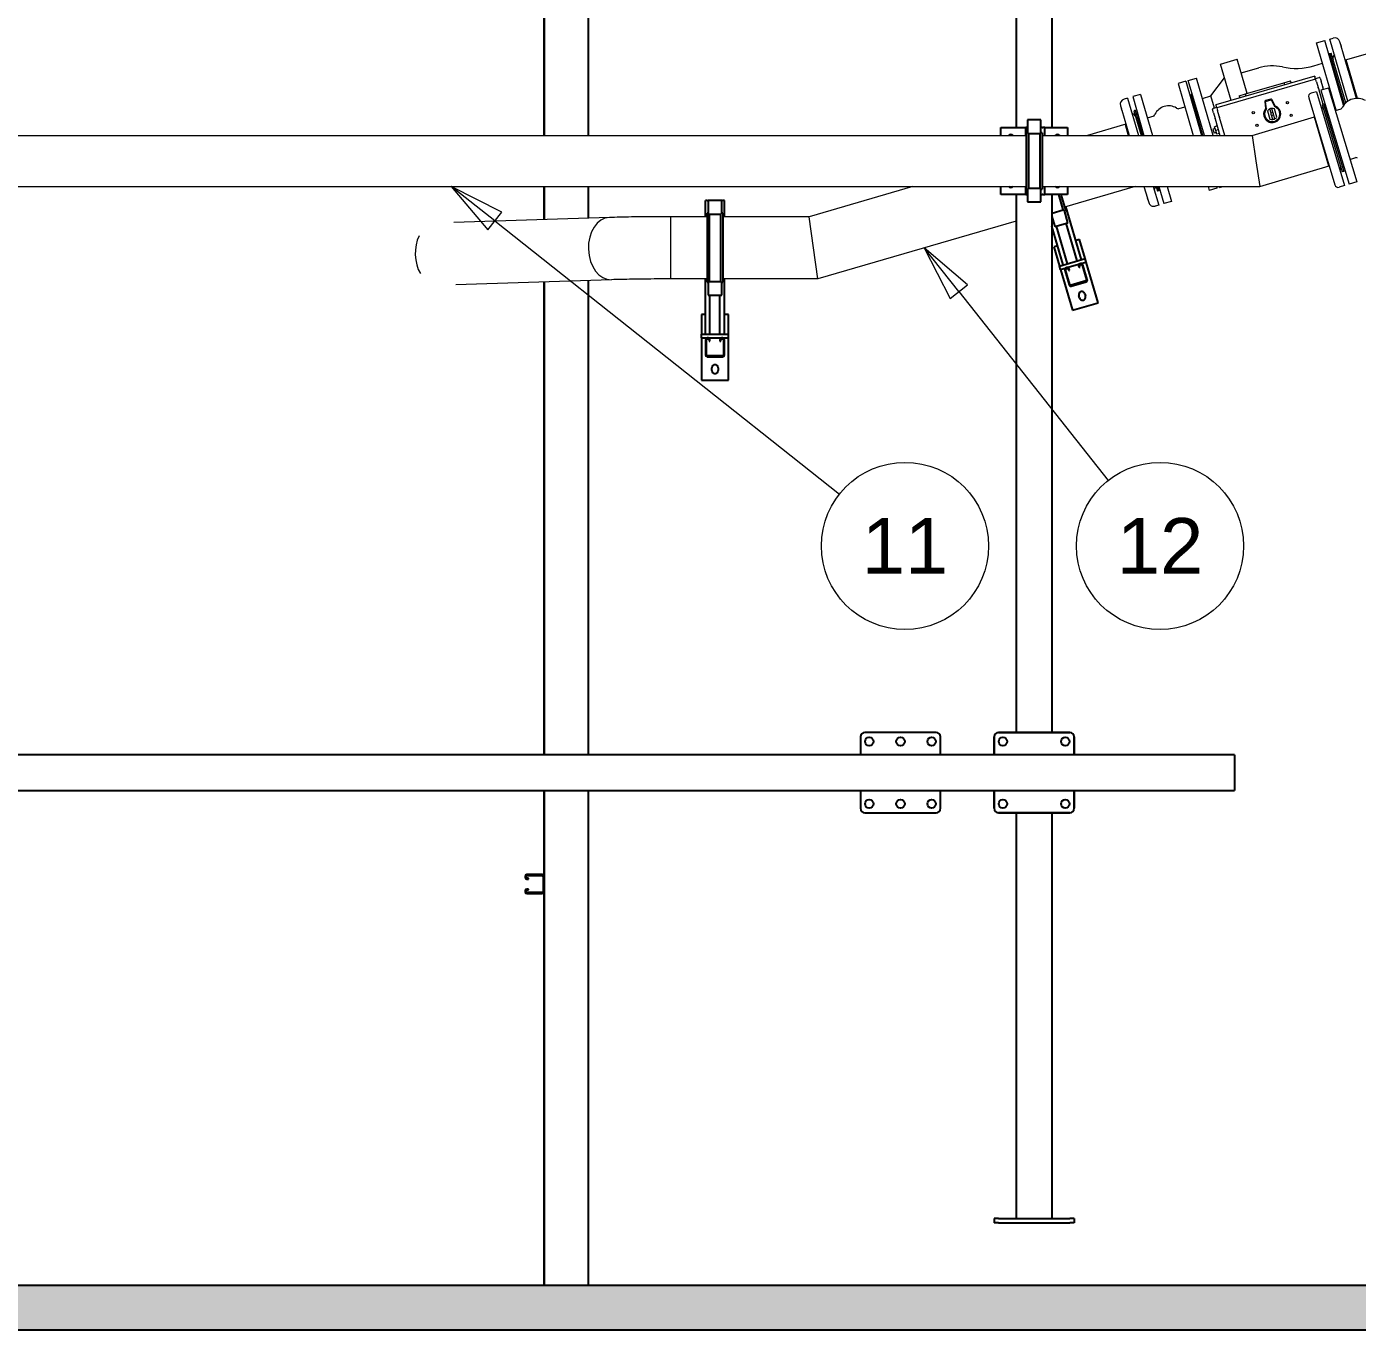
# Model space of a CAD drawing. Header units: millimetres. Extents: x 0 to 157650, y 0 to 89100.
# Drawn here: x 91254 to 100214, y 43569 to 52352 of the extents above; entities that cross this region are included whole.
import ezdxf

# ---------------------------------------------------------------- set-up
doc = ezdxf.new("R2010")
doc.units = ezdxf.units.MM
doc.header["$LTSCALE"] = 150
for name, color, linetype, lineweight in [('Hatch', 7, 'Continuous', 18), ('Symbol', 7, 'Continuous', 18), ('Visible', 7, 'Continuous', 25)]:
    doc.layers.add(name, color=color, linetype=linetype, lineweight=lineweight)
doc.layers.add('P_Biomass (BM)', color=150, linetype='Continuous', lineweight=18, true_color=0x007fff)
doc.styles.add('Note Text', font='arial.ttf')

# ---------------------------------------------------------------- blocks, each defined once
blk = doc.blocks.new('Balloon37')
at = {"layer": 'Symbol'}
for p, q in [((650.206, 337.12), (648.654, 339.08)), ((650.598, 337.43), (648.654, 339.08)), ((648.654, 339.08), (649.814, 336.809)), ((649.814, 336.809), (650.598, 337.43)), ((650.206, 337.12), (656.915, 328.643))]:
    blk.add_line(p, q, dxfattribs=at)
at = {"layer": 'Symbol', "flags": 128}
blk.add_lwpolyline([(650.598, 337.43), (648.654, 339.08), (649.814, 336.809), (650.598, 337.43)], dxfattribs=at)
at = {"layer": 'Symbol'}
blk.add_circle((659.238, 325.708), 3.75, dxfattribs=at)
blk.add_solid([(650.598, 337.43), (648.654, 339.08), (649.814, 336.809), (650.598, 337.43)], dxfattribs=at)
at = {"layer": 'Symbol', "insert": (659.238, 325.708), "char_height": 2.5, "attachment_point": 5, "style": 'Note Text'}
blk.add_mtext('12', dxfattribs=at)
blk = doc.blocks.new('Balloon39')
at = {"layer": 'Symbol'}
for p, q in [((629.381, 340.288), (627.422, 341.84)), ((629.692, 340.68), (627.422, 341.84)), ((627.422, 341.84), (629.071, 339.896)), ((629.071, 339.896), (629.692, 340.68)), ((629.381, 340.288), (644.854, 328.032))]:
    blk.add_line(p, q, dxfattribs=at)
at = {"layer": 'Symbol', "flags": 128}
blk.add_lwpolyline([(629.692, 340.68), (627.422, 341.84), (629.071, 339.896), (629.692, 340.68)], dxfattribs=at)
at = {"layer": 'Symbol'}
blk.add_circle((647.788, 325.708), 3.75, dxfattribs=at)
blk.add_solid([(629.692, 340.68), (627.422, 341.84), (629.071, 339.896), (629.692, 340.68)], dxfattribs=at)
at = {"layer": 'Symbol', "insert": (647.788, 325.708), "char_height": 2.5, "attachment_point": 5, "style": 'Note Text'}
blk.add_mtext('11', dxfattribs=at)

msp = doc.modelspace()

# ---------------------------------------------------------------- hatches: boundary and pattern name
at = {"layer": 'Hatch'}
h = msp.add_hatch(dxfattribs=at)
h.set_pattern_fill('AR-CONC', color=256, scale=80.749152, angle=135.00021, style=0)
h.set_pattern_definition([(185.0002, (0, 0), (-373.7144, 445.3722), [60.562, -666.1805]), (130.0002, (0, 0), (-350.2622, -508.7146), [48.4495, -532.9444]), (235.45165, (-31.14, 37.1), (-723.9767, -63.3424), [51.4697, -566.1663]), (181.1844, (-114.2, -114.2), (-514.8703, 703.883), [90.843, -999.271]), (231.63585, (-157.1, -55.5), (-1089.8807, -22.533), [77.2045, -849.25]), (126.1844, (-114.2, -114.2), (-1089.8806, -22.533), [72.674, -799.4166]), (156.0002, (-142.75, -28.55), (-110.9373, 570.7116), [60.562, -666.1805]), (101.0002, (-142.75, -28.55), (-552.976, -275.1213), [48.4495, -532.9444]), (206.45166, (-152, 19), (-663.9133, 295.5903), [51.4697, -566.1663]), (172.50021, (0, 0), (-197.01904, -183.1343), [0, -526.4845, 0, -541.0193, 0, -534.9631]), (142.5002, (0, 0), (-375.4102, -74.9955), [0, -308.4618, 0, -514.3721, 0, -203.8916]), (102.5002, (127.33, -127.33), (-291.9261, 317.68076), [0, -201.8729, 0, -629.8434, 0, -835.7537]), (92.5002, (184.43, -184.43), (-390.1485, 275.8296), [0, -262.4347, 0, -418.2806, 0, -593.5063])])
edge = h.paths.add_edge_path()
edge.add_line((77126.2, 43880), (106949.7, 43880))
edge.add_ellipse((137412.9, 62780), major_axis=(-19200, 30275.1), ratio=1, start_angle=89.43401, end_angle=90)
edge.add_line((107137.8, 43580), (106429.7, 43580))
edge.add_line((106429.7, 43580), (106306.2, 43580))
edge.add_line((106306.2, 43580), (77769.7, 43580))
edge.add_line((77769.7, 43580), (77687.7, 43580))
edge.add_line((77687.7, 43580), (77646.2, 43580))
edge.add_line((77646.2, 43580), (76938.1, 43580))
edge.add_ellipse((46662.9, 62780), major_axis=(30463.3, -18900), ratio=1, start_angle=359.43401, end_angle=360)

# ---------------------------------------------------------------- linework, layer by layer
at = {"layer": 'P_Biomass (BM)'}
for p, q in [((99939.8, 52241.3), (99994.6, 52257.3)), ((100072, 51788.1), (99939.8, 52241.3)), ((100121.5, 51822.1), (99994.6, 52257.3)), ((100029.1, 52267.4), (100052.2, 52274.1)), ((100150.8, 51850.1), (100029.1, 52267.4)), ((100102.9, 52228.7), (100096.8, 52249.6)), ((100030.1, 52167.7), (100020, 52170.1)), ((100029.2, 52170.5), (100037.9, 52173.1)), ((100128.4, 51830.6), (100029.2, 52170.5)), ((100135.6, 51838), (100037.9, 52173.1)), ((100102.9, 52228.7), (100105.3, 52220.6)), ((100152.6, 52058.4), (100105.3, 52220.6)), ((100282.8, 52169), (100133, 52125.3)), ((99293.6, 52099.7), (99406, 52132.5)), ((99365, 51854.9), (99293.6, 52099.7)), ((99473.2, 51902.1), (99406, 52132.5)), ((99432.8, 52040.3), (99550.2, 52074.6)), ((99922.1, 52087.7), (99979.7, 52104.5)), ((100133, 52125.3), (100138.8, 52127)), ((100214.2, 51868.7), (100138.8, 52127)), ((99058.6, 51984.3), (99006.7, 51969.2)), ((99058.6, 51984.3), (99165.1, 51618.9)), ((99075.8, 51989.3), (99130.6, 52005.3)), ((99183.9, 51618.9), (99075.8, 51989.3)), ((99243.2, 51618.9), (99130.6, 52005.3)), ((99228.1, 51885.3), (99320.5, 52007.6)), ((99927.1, 52018.9), (99262.4, 51825)), ((99933, 51998.7), (99268.3, 51804.8)), ((99460.9, 51898.5), (99720.1, 51974.1)), ((99720.1, 51974.1), (99763.3, 51986.7)), ((99720.1, 51974.1), (99724.3, 51959.7)), ((99767.5, 51972.3), (99763.3, 51986.7)), ((99927.1, 52018.9), (99928.6, 52013.6)), ((99933, 51998.7), (99928.6, 52013.6)), ((99932.1, 52001.6), (99956.9, 52008.8)), ((99938.4, 51980.2), (99933, 51998.7)), ((99938.4, 51980.2), (99933, 51998.7)), ((99938.4, 51980.2), (99949.5, 51942.1)), ((99938.4, 51980.2), (99949.5, 51942.1)), ((99964.3, 52004.7), (99970.4, 51984)), ((99981.5, 51945.9), (99970.4, 51984)), ((100152.6, 52058.4), (100158.3, 52038.9)), ((100207.9, 51868.6), (100158.3, 52038.9)), ((98753.3, 51895.3), (98701.4, 51880.1)), ((98701.4, 51880.1), (98777.6, 51618.9)), ((98753.3, 51895.3), (98833.9, 51618.9)), ((99006.7, 51969.2), (99108.9, 51618.9)), ((99094.1, 51894.7), (99101.3, 51902.2)), ((99174.5, 51618.9), (99094.1, 51894.7)), ((99170.5, 51868.5), (99228.1, 51885.3)), ((99252, 51803.2), (99228.1, 51885.3)), ((99417.7, 51885.9), (99460.9, 51898.5)), ((99417.7, 51885.9), (99421.9, 51871.5)), ((99465.1, 51884.1), (99460.9, 51898.5)), ((99938.7, 51913.7), (99902.8, 51902.9)), ((99938.7, 51913.7), (100127.8, 51281.4)), ((99949.5, 51942.1), (99951.7, 51934.4)), ((99951.7, 51934.4), (99949.5, 51942.1)), ((99951.7, 51934.4), (99982.3, 51829.6)), ((99951.7, 51934.4), (99982.3, 51829.6)), ((100020.6, 51938.2), (99968.9, 51922.7)), ((99968.9, 51922.7), (100158, 51290.4)), ((99981.5, 51945.9), (99982.2, 51943.3)), ((99986.7, 51928), (99982.2, 51943.3)), ((100020.6, 51938.2), (100209.8, 51305.9)), ((98619.4, 51818.7), (98625.5, 51797.8)), ((98627.8, 51789.7), (98625.5, 51797.8)), ((98666.9, 51870.1), (98643.8, 51863.3)), ((98666.9, 51870.1), (98740.1, 51618.9)), ((99053, 51810.4), (99009.6, 51797.7)), ((99102.5, 51865.9), (99093.8, 51863.3)), ((99244.6, 51772.3), (99238.6, 51793.1)), ((99267.4, 51807.7), (99242.6, 51800.5)), ((99263.9, 51819.7), (99262.4, 51825)), ((99268.3, 51804.8), (99263.9, 51819.7)), ((99268.3, 51804.8), (99273.6, 51786.3)), ((99268.3, 51804.8), (99273.6, 51786.3)), ((99590.7, 51846.9), (99595.7, 51799.5)), ((99631.4, 51863.9), (99595, 51853.3)), ((99596.7, 51847.5), (99633.1, 51858.1)), ((99602, 51797.6), (99596.7, 51847.5)), ((99633.3, 51768.3), (99624.8, 51797.4)), ((99633.1, 51858.1), (99655.4, 51813.2)), ((99636.3, 51800.7), (99644.8, 51771.6)), ((99659.7, 51818.1), (99638.5, 51860.8)), ((99672, 51742.6), (99655.9, 51797.9)), ((99886.6, 51873.1), (100062.1, 51286.7)), ((99986.9, 51831), (99976.8, 51828)), ((99976.8, 51828), (100112.7, 51373.9)), ((99986.9, 51831), (100122.8, 51376.9)), ((100004.5, 51803.4), (99995.9, 51800.9)), ((100066, 51786.3), (100106.3, 51798.3)), ((98627.8, 51789.7), (98675.1, 51627.5)), ((98718.8, 51788.3), (98710.2, 51785.8)), ((98710.2, 51785.8), (98758.9, 51618.9)), ((98718.8, 51788.3), (98768.2, 51618.9)), ((98736.7, 51759.2), (98728.1, 51756.7)), ((98843, 51749.1), (98799.6, 51736.4)), ((99244.6, 51772.3), (99255.7, 51734.2)), ((99256.5, 51731.6), (99255.7, 51734.2)), ((99256.5, 51731.6), (99289.3, 51618.9)), ((99284.8, 51748.2), (99273.6, 51786.3)), ((99284.8, 51748.2), (99273.6, 51786.3)), ((99287, 51740.5), (99284.8, 51748.2)), ((99284.8, 51748.2), (99287, 51740.5)), ((99322.5, 51618.9), (99287, 51740.5)), ((99322.5, 51618.9), (99287, 51740.5)), ((99506.6, 51618.9), (99925.2, 51744.2)), ((99609.8, 51784.5), (99625.9, 51729.1)), ((99645.5, 51726.3), (99637, 51755.4)), ((99648.6, 51758.8), (99657, 51729.7)), ((99925.2, 51744.2), (99922.3, 51743.3)), ((99922.3, 51743.3), (100020.6, 51414.8)), ((90252.9, 51618.9), (97984.7, 51618.9)), ((98091.2, 51618.9), (99506.6, 51618.9)), ((98655.6, 51694.4), (98396.8, 51618.9)), ((98655.6, 51694.4), (98649.8, 51692.8)), ((98649.8, 51692.8), (98671.4, 51618.9)), ((98677.6, 51618.9), (98675.1, 51627.5)), ((99256, 51666.9), (99240.7, 51662.4)), ((99240.7, 51662.4), (99249.1, 51633.6)), ((99264.4, 51638.1), (99249.1, 51633.6)), ((99270.7, 51682.7), (99252.9, 51677.5)), ((99260.2, 51652.5), (99252.9, 51677.5)), ((99278, 51657.7), (99260.2, 51652.5)), ((99267.5, 51627.4), (99260.2, 51652.5)), ((99285.3, 51632.6), (99267.5, 51627.4)), ((99506.6, 51618.9), (99531.7, 51447.5)), ((99531.7, 51447.5), (99556.8, 51276)), ((100164.3, 51457.8), (100204.6, 51469.8)), ((99556.8, 51276), (100023.5, 51415.6)), ((100023.5, 51415.6), (100020.6, 51414.8)), ((100122.8, 51376.9), (100112.7, 51373.9)), ((100122.3, 51409.7), (100113.7, 51407.1)), ((90252.9, 51276), (97984.7, 51276)), ((97221.1, 51276), (96522.2, 51072.2)), ((98091.2, 51276), (99556.8, 51276)), ((98717.9, 51276), (98242.3, 51137.3)), ((98777.6, 51276), (98800.7, 51196.8)), ((98840.1, 51276), (98876.9, 51150.1)), ((98858.9, 51276), (98868.1, 51244.4)), ((98868.3, 51276), (98876.8, 51246.9)), ((98877.6, 51276), (98911.4, 51160.1)), ((98933.9, 51276), (98963.3, 51175.3)), ((99208.9, 51276), (99216.7, 51249.2)), ((99268.6, 51264.3), (99216.7, 51249.2)), ((99265.1, 51276), (99268.6, 51264.3)), ((99285.8, 51269.3), (99283.9, 51276)), ((99285.8, 51269.3), (99308.8, 51276)), ((100127.8, 51281.4), (100091.9, 51270.6)), ((100209.8, 51305.9), (100158, 51290.4)), ((98803.1, 51188.7), (98800.7, 51196.8)), ((98803.1, 51188.7), (98809.2, 51167.8)), ((98876.8, 51246.9), (98868.1, 51244.4)), ((98963.3, 51175.3), (98911.4, 51160.1)), ((98876.9, 51150.1), (98853.8, 51143.3)), ((95178.1, 51066.8), (94129.8, 51033.2)), ((95588.9, 51072.2), (95588.9, 50653.1)), ((95588.9, 51072.2), (95588.9, 50653.1)), ((95835.6, 51072.2), (95588.9, 51072.2)), ((96522.2, 51072.2), (95942.1, 51072.2)), ((96552.2, 50862.7), (96522.2, 51072.2)), ((97917.9, 51042.7), (96582.1, 50653.1)), ((96582.1, 50653.1), (96552.2, 50862.7)), ((95191.5, 50647.9), (94143.3, 50614.3)), ((95835.6, 50653.1), (95588.9, 50653.1)), ((96582.1, 50653.1), (95942.1, 50653.1))]:
    msp.add_line(p, q, dxfattribs=at)
for centre in [(99743.5, 51840.3), (99513.1, 51773.1), (99768.7, 51753.9), (99538.3, 51686.7)]:
    msp.add_circle(centre, 7.5, dxfattribs=at)
for centre, radius, start, end in [((100062.2, 52239.5), 36, 16.25964, 106.25964), ((100082.2, 52139.1), 33, 133.29533, 196.25964), ((99640.9, 51763.5), 324, 77.7951, 106.25964), ((99800.9, 52503.3), 432.9, 257.7951, 286.25964), ((99958.6, 52003), 6, 16.25964, 106.25964), ((99909.6, 51879.9), 24, 106.65497, 196.65497), ((98653.9, 51828.8), 36, 106.25964, 196.25964), ((98943.1, 51716), 102.2, 58.76065, 153.75863), ((99022.2, 51846.5), 50.4, 238.76065, 255.58957), ((99244.3, 51794.7), 6, 106.25964, 196.25964), ((99640.9, 51763.5), 57.7, 141.47303, 71.04624), ((99640.9, 51763.5), 51.7, 138.80953, 73.70974), ((99596.7, 51847.5), 6, 106.25964, 186.08478), ((99640.9, 51763.5), 37.5, 115.46653, 146.05146), ((99640.9, 51763.5), 37.5, 97.05274, 115.46653), ((99633.1, 51858.1), 6, 26.4345, 106.25964), ((99640.9, 51763.5), 37.5, 66.46782, 97.05274), ((99966.6, 51789), 21, 16.65497, 81.27804), ((100074.4, 51826.5), 42.6, 318.5962, 332.86763), ((100213.1, 51755.4), 113.2, 60.44232, 152.86763), ((98691.1, 51733.4), 33, 16.25964, 79.22394), ((98806.2, 51783.5), 50.4, 316.9297, 333.75863), ((99640.9, 51763.5), 37.5, 246.46782, 277.05274), ((99640.9, 51763.5), 9, 148.06995, 244.44932), ((99640.9, 51763.5), 9, 64.44932, 148.06995), ((99640.9, 51763.5), 9, 244.44932, 328.06995), ((99640.9, 51763.5), 9, 328.06995, 64.44932), ((99640.9, 51763.5), 37.5, 277.05274, 295.46653), ((99640.9, 51763.5), 37.5, 295.46653, 326.05146), ((100193.4, 51428.7), 42.6, 60.44232, 74.71382), ((100082.7, 51400.9), 21, 312.03191, 16.65497), ((98823.8, 51278.3), 33, 313.29533, 355.99933), ((100085, 51293.6), 24, 196.65497, 286.65497), ((98843.8, 51177.9), 36, 196.25964, 286.25964)]:
    msp.add_arc(centre, radius, start, end, dxfattribs=at)
for centre, major_axis, start_param, end_param in [((95184.8, 50857.3), (6.7, -209.4), 3.141593, 6.283185), ((95184.8, 50857.3), (6.7, -209.4), 3.141593, 6.283185), ((94018.8, 50819.9), (-6.7, 209.4), 0.917214, 2.224378), ((94018.8, 50819.9), (-6.7, 209.4), 0.917214, 2.224378)]:
    msp.add_ellipse(centre, major_axis=major_axis, ratio=0.706743, start_param=start_param, end_param=end_param, dxfattribs=at)
for points, knots in [([(100105.3, 52220.6), (100105.2, 52220.7), (100105.2, 52220.7), (100104.6, 52222.8), (100104.1, 52224.5), (100103.3, 52227.1), (100103.1, 52227.9), (100102.9, 52228.7), (100102.9, 52228.8), (100102.9, 52228.7)], [-2.3553852, -2.3553852, -2.3553852, -2.3553852, -2.3488819, -2.3488819, -2.0438878, -2.0438878, -1.7543331, -1.7543331, -1.56067, -1.56067, -1.56067, -1.56067]), ([(100158.3, 52038.9), (100158.3, 52038.9), (100158.2, 52039), (100157.4, 52041.8), (100156.5, 52044.6), (100155, 52049.8), (100154.3, 52052.2), (100153.3, 52055.9), (100152.9, 52057.2), (100152.6, 52058.4)], [-2.3553859, -2.3553859, -2.3553859, -2.3553859, -2.3490312, -2.3490312, -2.0439715, -2.0439715, -1.7543596, -1.7543596, -1.56067, -1.56067, -1.56067, -1.56067]), ([(98625.5, 51797.8), (98625.4, 51797.9), (98625.5, 51797.9), (98625.6, 51797.5), (98625.9, 51796.6), (98626.7, 51793.7), (98627.2, 51791.9), (98627.8, 51789.7)], [-3.6196991, -3.6196991, -3.6196991, -3.6196991, -3.4825914, -3.4825914, -3.0417403, -3.0417403, -2.6426685, -2.6426685, -2.6426685, -2.6426685]), ([(98675.1, 51627.5), (98675.1, 51627.5), (98675.1, 51627.4), (98675.7, 51625.5), (98676.4, 51623.3), (98677.3, 51620.2), (98677.5, 51619.6), (98677.7, 51618.9)], [-2.3553852, -2.3553852, -2.3553852, -2.3553852, -2.3488819, -2.3488819, -2.0438878, -2.0438878, -1.9695313, -1.9695313, -1.9695313, -1.9695313]), ([(98800.7, 51196.8), (98800.8, 51196.8), (98800.8, 51196.7), (98801.4, 51194.6), (98801.9, 51192.9), (98802.7, 51190.4), (98802.9, 51189.5), (98803.1, 51188.8), (98803.1, 51188.6), (98803.1, 51188.7)], [-2.3553852, -2.3553852, -2.3553852, -2.3553852, -2.3488819, -2.3488819, -2.0438878, -2.0438878, -1.7543331, -1.7543331, -1.56067, -1.56067, -1.56067, -1.56067]), ([(95588.9, 51072.2), (95558.6, 51072.2), (95528.3, 51072.1), (95468.5, 51071.8), (95439, 51071.6), (95381.3, 51071), (95353.1, 51070.6), (95298.9, 51069.8), (95272.8, 51069.2), (95223.4, 51068.1), (95199.9, 51067.5), (95178.1, 51066.8)], [3.1415927, 3.1415927, 3.1415927, 3.1415927, 3.2986723, 3.2986723, 3.4557519, 3.4557519, 3.6128316, 3.6128316, 3.7699112, 3.7699112, 3.9269908, 3.9269908, 3.9269908, 3.9269908]), ([(95588.9, 50653.1), (95559.3, 50653.1), (95529.8, 50653.1), (95471.4, 50652.8), (95442.5, 50652.5), (95386.4, 50651.9), (95359.1, 50651.6), (95306.6, 50650.7), (95281.5, 50650.2), (95234.2, 50649.1), (95212, 50648.5), (95191.5, 50647.9)], [3.1415927, 3.1415927, 3.1415927, 3.1415927, 3.2986723, 3.2986723, 3.4557519, 3.4557519, 3.6128316, 3.6128316, 3.7699112, 3.7699112, 3.9269908, 3.9269908, 3.9269908, 3.9269908])]:
    msp.add_open_spline(points, degree=3, knots=knots, dxfattribs=at)
for points in [[(99602, 51797.6), (99599.9, 51798.3), (99597.8, 51798.9), (99595.7, 51799.5)], [(99655.4, 51813.2), (99656.8, 51814.9), (99658.2, 51816.5), (99659.7, 51818.1)]]:
    msp.add_open_spline(points, degree=3, dxfattribs=at)
at = {"layer": 'Visible', "color": 9, "true_color": 0xc0c0c0}
for p, q in [((94737.9, 56162.3), (94737.9, 51618.9)), ((94737.9, 51618.9), (94737.9, 56162.3)), ((95037.9, 51618.9), (95037.9, 56147)), ((94737.9, 51276), (94737.9, 51052.6)), ((94737.9, 51052.6), (94737.9, 51276)), ((95037.9, 51062.3), (95037.9, 51276)), ((94737.9, 50633.3), (94737.9, 47450)), ((94737.9, 47450), (94737.9, 50633.3)), ((95037.9, 47450), (95037.9, 50642.9)), ((94737.9, 47210), (94737.9, 43880)), ((94737.9, 43880), (94737.9, 47210)), ((95037.9, 43880), (95037.9, 47210)), ((94610.4, 46631.7), (94610.4, 46625.4)), ((94616.4, 46625.4), (94616.4, 46631.7)), ((94725.9, 46643.7), (94622.4, 46643.7)), ((94622.4, 46637.7), (94725.9, 46637.7)), ((94632.9, 46619.4), (94622.4, 46619.4)), ((94622.4, 46613.4), (94632.9, 46613.4)), ((94632.9, 46613.4), (94632.9, 46619.4)), ((94731.9, 46631.7), (94731.9, 46528.2)), ((94737.9, 46528.2), (94737.9, 46631.7)), ((94610.4, 46534.5), (94610.4, 46528.2)), ((94616.4, 46528.2), (94616.4, 46534.5)), ((94632.9, 46546.5), (94622.4, 46546.5)), ((94622.4, 46540.5), (94632.9, 46540.5)), ((94725.9, 46522.2), (94622.4, 46522.2)), ((94622.4, 46516.2), (94725.9, 46516.2)), ((94632.9, 46540.5), (94632.9, 46546.5)), ((77126.2, 43880), (106949.7, 43880)), ((76938.1, 43580), (107137.8, 43580))]:
    msp.add_line(p, q, dxfattribs=at)
at = {"layer": 'Visible'}
for p, q in [((97917.9, 56108.7), (97917.9, 51672.5)), ((98157.9, 56108.7), (98157.9, 51672.5)), ((97992.2, 51723.5), (97992.2, 51637.3)), ((98083.7, 51723.5), (97992.2, 51723.5)), ((98083.7, 51637.3), (98083.7, 51723.5)), ((97812.9, 51618.9), (97812.9, 51672.5)), ((97812.9, 51672.5), (97982, 51672.5)), ((97992.2, 51672.5), (97982, 51672.5)), ((97982, 51618.9), (97982, 51672.5)), ((97984.7, 51637.6), (97984.7, 51257.4)), ((97992.2, 51637.6), (97984.7, 51637.6)), ((97999.7, 51637.3), (97999.7, 51257.7)), ((97999.7, 51631.3), (98076.2, 51631.3)), ((98076.2, 51637.3), (98076.2, 51257.7)), ((98091.2, 51672.5), (98083.7, 51672.5)), ((98091.2, 51637.6), (98083.7, 51637.6)), ((98091.2, 51672.5), (98097.5, 51672.5)), ((98091.2, 51637.6), (98091.2, 51257.4)), ((98109.5, 51672.5), (98097.5, 51672.5)), ((98109.5, 51672.5), (98262.9, 51672.5)), ((98109.5, 51618.9), (98109.5, 51672.5)), ((98262.9, 51672.5), (98262.9, 51618.9)), ((97812.9, 51222.5), (97812.9, 51276)), ((97982, 51222.5), (97982, 51276)), ((97984.7, 51257.4), (97992.2, 51257.4)), ((97992.2, 51257.7), (97992.2, 51171.5)), ((97999.7, 51263.7), (98076.2, 51263.7)), ((98083.7, 51171.5), (98083.7, 51257.7)), ((98083.7, 51257.4), (98091.2, 51257.4)), ((98109.5, 51222.5), (98109.5, 51276)), ((98186.2, 51276), (98187.9, 51270.4)), ((98201.9, 51276), (98203.4, 51270.6)), ((98262.9, 51276), (98262.9, 51222.5)), ((95837.1, 51180.7), (95825.1, 51180.7)), ((95825.1, 51072.2), (95825.1, 51180.7)), ((95837.1, 51180.7), (95843.1, 51180.7)), ((95843.1, 51180.7), (95843.1, 51094.6)), ((95934.6, 51180.7), (95843.1, 51180.7)), ((95934.6, 51180.7), (95940.6, 51180.7)), ((95934.6, 51094.6), (95934.6, 51180.7)), ((95952.6, 51180.7), (95940.6, 51180.7)), ((95952.6, 51072.2), (95952.6, 51180.7)), ((97982, 51222.5), (97812.9, 51222.5)), ((97917.9, 51222.5), (97917.9, 47600)), ((97982, 51222.5), (97992.2, 51222.5)), ((97992.2, 51171.5), (98083.7, 51171.5)), ((98083.7, 51222.5), (98091.2, 51222.5)), ((98097.5, 51222.5), (98091.2, 51222.5)), ((98097.5, 51222.5), (98109.5, 51222.5)), ((98262.9, 51222.5), (98109.5, 51222.5)), ((98157.9, 51222.5), (98157.9, 47600)), ((98201.8, 51222.5), (98234.2, 51111.7)), ((98217.5, 51222.5), (98248.6, 51115.6)), ((95835.6, 51094.8), (95835.6, 50630.5)), ((95843.1, 51094.8), (95835.6, 51094.8)), ((95850.6, 51094.6), (95850.6, 50630.8)), ((95850.6, 51088.6), (95927.1, 51088.6)), ((95927.1, 51094.6), (95927.1, 50630.8)), ((95942.1, 51094.8), (95934.6, 51094.8)), ((95942.1, 51094.8), (95942.1, 50630.5)), ((98157.9, 51099.8), (98160.7, 51090.2)), ((98159, 51096), (98232.5, 51117.4)), ((98241.4, 51113.5), (98248.6, 51115.6)), ((98265.5, 51031.1), (98241.4, 51113.8)), ((98356.7, 50782.7), (98252.4, 51140.3)), ((98157.9, 51073), (98177.6, 51005.5)), ((98234.3, 50747), (98157.9, 51008.7)), ((98177.6, 51005.5), (98265.5, 51031.1)), ((98263.4, 50755.5), (98189.4, 51008.9)), ((98327.6, 50774.2), (98253.7, 51027.7)), ((98344.3, 50918.9), (98319.1, 50911.6)), ((98381.9, 50790.1), (98344.3, 50918.9)), ((98196.7, 50875.9), (98171.5, 50868.6)), ((98171.5, 50868.6), (98209.1, 50739.7)), ((98209.1, 50739.7), (98381.9, 50790.1)), ((98215.8, 50716.6), (98209.1, 50739.7)), ((98215.8, 50716.6), (98252.5, 50727.3)), ((98215.8, 50716.6), (98295.8, 50442.3)), ((98258.6, 50729.1), (98252.5, 50727.3)), ((98254.2, 50721.6), (98260.2, 50723.3)), ((98258.6, 50729.1), (98345.8, 50754.6)), ((98267.7, 50719.3), (98270.6, 50709.2)), ((98276.4, 50710.9), (98273.4, 50720.9)), ((98337.7, 50739.7), (98340.6, 50729.6)), ((98340.6, 50729.6), (98346.4, 50731.3)), ((98346.4, 50731.3), (98343.4, 50741.4)), ((98351.9, 50756.3), (98345.8, 50754.6)), ((98347.5, 50748.8), (98353.6, 50750.6)), ((98351.9, 50756.3), (98388.6, 50767)), ((98361, 50746.5), (98390, 50647.1)), ((98395.7, 50648.8), (98366.7, 50748.2)), ((98388.6, 50767), (98381.9, 50790.1)), ((98468.6, 50492.7), (98388.6, 50767)), ((95825.1, 50280.7), (95825.1, 50653.1)), ((95835.6, 50630.5), (95843.1, 50630.5)), ((95843.1, 50630.8), (95843.1, 50544.7)), ((95850.6, 50636.8), (95927.1, 50636.8)), ((95934.6, 50544.7), (95934.6, 50630.8)), ((95934.6, 50630.5), (95942.1, 50630.5)), ((95952.6, 50280.7), (95952.6, 50653.1)), ((98244.3, 50712.5), (98273.3, 50613.1)), ((98279.1, 50614.8), (98250.1, 50714.1)), ((98270.6, 50709.2), (98276.4, 50710.9)), ((98385.9, 50639.7), (98286.5, 50610.7)), ((98288.2, 50604.9), (98387.6, 50633.9)), ((95843.1, 50544.7), (95934.6, 50544.7)), ((95855.4, 50280.7), (95855.4, 50544.7)), ((95922.3, 50280.7), (95922.3, 50544.7)), ((98343.6, 50525), (98338.5, 50542.3)), ((98378.8, 50554), (98383.9, 50536.7)), ((98295.8, 50442.3), (98468.6, 50492.7)), ((95798.9, 50414.9), (95798.9, 50280.7)), ((95825.1, 50414.9), (95798.9, 50414.9)), ((95978.9, 50414.9), (95952.6, 50414.9)), ((95978.9, 50280.7), (95978.9, 50414.9)), ((95798.9, 50280.7), (95978.9, 50280.7)), ((95798.9, 50256.7), (95798.9, 50280.7)), ((95978.9, 50256.7), (95978.9, 50280.7)), ((95798.9, 50256.7), (95837.1, 50256.7)), ((95798.9, 50256.7), (95798.9, 49970.9)), ((95825.1, 50244.7), (95825.1, 50141.2)), ((95831.1, 50141.2), (95831.1, 50244.7)), ((95843.4, 50256.7), (95837.1, 50256.7)), ((95837.1, 50250.7), (95843.4, 50250.7)), ((95843.4, 50256.7), (95934.3, 50256.7)), ((95849.4, 50244.7), (95849.4, 50234.2)), ((95849.4, 50234.2), (95855.4, 50234.2)), ((95855.4, 50234.2), (95855.4, 50244.7)), ((95922.3, 50244.7), (95922.3, 50234.2)), ((95922.3, 50234.2), (95928.3, 50234.2)), ((95928.3, 50234.2), (95928.3, 50244.7)), ((95940.6, 50256.7), (95934.3, 50256.7)), ((95934.3, 50250.7), (95940.6, 50250.7)), ((95940.6, 50256.7), (95978.9, 50256.7)), ((95946.6, 50244.7), (95946.6, 50141.2)), ((95952.6, 50141.2), (95952.6, 50244.7)), ((95978.9, 49970.9), (95978.9, 50256.7)), ((95940.6, 50135.2), (95837.1, 50135.2)), ((95837.1, 50129.2), (95940.6, 50129.2)), ((95867.9, 50036.9), (95867.9, 50054.9)), ((95909.9, 50054.9), (95909.9, 50036.9)), ((95798.9, 49970.9), (95978.9, 49970.9)), ((97377.9, 47600), (96897.9, 47600)), ((97797.9, 47600), (98277.9, 47600)), ((98277.9, 47600), (97797.9, 47600)), ((96867.9, 47570), (96867.9, 47450)), ((97407.9, 47450), (97407.9, 47570)), ((97767.9, 47450), (97767.9, 47570)), ((97767.9, 47570), (97767.9, 47450)), ((98307.9, 47570), (98307.9, 47450)), ((98307.9, 47450), (98307.9, 47570)), ((99387.9, 47450), (84687.9, 47450)), ((99387.9, 47450), (99387.9, 47210)), ((84687.9, 47210), (99387.9, 47210)), ((96867.9, 47210), (96867.9, 47090)), ((97407.9, 47090), (97407.9, 47210)), ((97767.9, 47090), (97767.9, 47210)), ((97767.9, 47210), (97767.9, 47090)), ((98307.9, 47210), (98307.9, 47090)), ((98307.9, 47090), (98307.9, 47210)), ((96897.9, 47060), (97377.9, 47060)), ((98277.9, 47060), (97797.9, 47060)), ((97797.9, 47060), (98277.9, 47060)), ((97917.9, 47060), (97917.9, 44330)), ((98157.9, 47060), (98157.9, 44330)), ((97797.9, 44330), (97767.9, 44330)), ((97767.9, 44330), (97767.9, 44300)), ((97797.9, 44300), (97767.9, 44300)), ((97797.9, 44330), (98277.9, 44330)), ((97797.9, 44300), (98277.9, 44300)), ((98307.9, 44330), (98277.9, 44330)), ((98307.9, 44300), (98277.9, 44300)), ((98307.9, 44330), (98307.9, 44300))]:
    msp.add_line(p, q, dxfattribs=at)
for centre in [(96927.9, 47540), (97137.9, 47540), (97347.9, 47540), (97827.9, 47540), (97827.9, 47540), (98247.9, 47540), (98247.9, 47540), (96927.9, 47120), (97137.9, 47120), (97347.9, 47120), (97827.9, 47120), (97827.9, 47120), (98247.9, 47120), (98247.9, 47120)]:
    msp.add_circle(centre, 28.5, dxfattribs=at)
for centre, radius, start, end in [((97880.4, 51605), 21, 41.62755, 138.37245), ((98195.4, 51605), 21, 41.62755, 138.37245), ((97880.4, 51290), 21, 221.62755, 318.37245), ((98195.4, 51290), 21, 221.62755, 318.37245), ((98255.9, 50715.8), 12, 106.25964, 196.25964), ((98255.9, 50715.8), 6, 106.25964, 196.25964), ((98261.9, 50717.6), 12, 16.25964, 106.25964), ((98261.9, 50717.6), 6, 16.25964, 106.25964), ((98349.2, 50743), 12, 106.25964, 196.25964), ((98349.2, 50743), 6, 106.25964, 196.25964), ((98355.2, 50744.8), 12, 16.25964, 106.25964), ((98355.2, 50744.8), 6, 16.25964, 106.25964), ((98384.2, 50645.4), 6, 286.25964, 16.25964), ((98384.2, 50645.4), 12, 286.25964, 16.25964), ((98284.8, 50616.5), 12, 196.25964, 286.25964), ((98284.8, 50616.5), 6, 196.25964, 286.25964), ((98358.7, 50548.1), 21, 16.25964, 196.25964), ((98363.7, 50530.9), 21, 196.25964, 16.25964), ((95837.1, 50244.7), 12, 90, 180), ((95837.1, 50244.7), 6, 90, 180), ((95843.4, 50244.7), 12, 0, 90), ((95843.4, 50244.7), 6, 0, 90), ((95934.3, 50244.7), 12, 90, 180), ((95934.3, 50244.7), 6, 90, 180), ((95940.6, 50244.7), 12, 0, 90), ((95940.6, 50244.7), 6, 0, 90), ((95837.1, 50141.2), 12, 180, 270), ((95837.1, 50141.2), 6, 180, 270), ((95940.6, 50141.2), 12, 270, 0), ((95940.6, 50141.2), 6, 270, 0), ((95888.9, 50054.9), 21, 0, 180), ((95888.9, 50036.9), 21, 180, 0), ((96897.9, 47570), 30, 90, 180), ((97377.9, 47570), 30, 0, 90), ((97797.9, 47570), 30, 90, 180), ((97797.9, 47570), 30, 90, 180), ((98277.9, 47570), 30, 0, 90), ((98277.9, 47570), 30, 0, 90), ((96897.9, 47090), 30, 180, 270), ((97377.9, 47090), 30, 270, 0), ((97797.9, 47090), 30, 180, 270), ((97797.9, 47090), 30, 180, 270), ((98277.9, 47090), 30, 270, 0), ((98277.9, 47090), 30, 270, 0)]:
    msp.add_arc(centre, radius, start, end, dxfattribs=at)
at = {"layer": 'Visible', "color": 9, "true_color": 0xc0c0c0}
for centre, radius, start, end in [((94622.4, 46631.7), 12, 90, 180), ((94622.4, 46625.4), 12, 180, 270), ((94622.4, 46631.7), 6, 90, 180), ((94622.4, 46625.4), 6, 180, 270), ((94725.9, 46631.7), 12, 0, 90), ((94725.9, 46631.7), 6, 0, 90), ((94622.4, 46534.5), 12, 90, 180), ((94622.4, 46528.2), 12, 180, 270), ((94622.4, 46534.5), 6, 90, 180), ((94622.4, 46528.2), 6, 180, 270), ((94725.9, 46528.2), 6, 270, 0), ((94725.9, 46528.2), 12, 270, 0)]:
    msp.add_arc(centre, radius, start, end, dxfattribs=at)

# ---------------------------------------------------------------- block references
at = {"layer": 'Symbol', "xscale": 150, "yscale": 150, "zscale": 150}
for name in ['Balloon39', 'Balloon37']:
    msp.add_blockref(name, (0, 0), dxfattribs=at)

doc.saveas('drawing.dxf')
